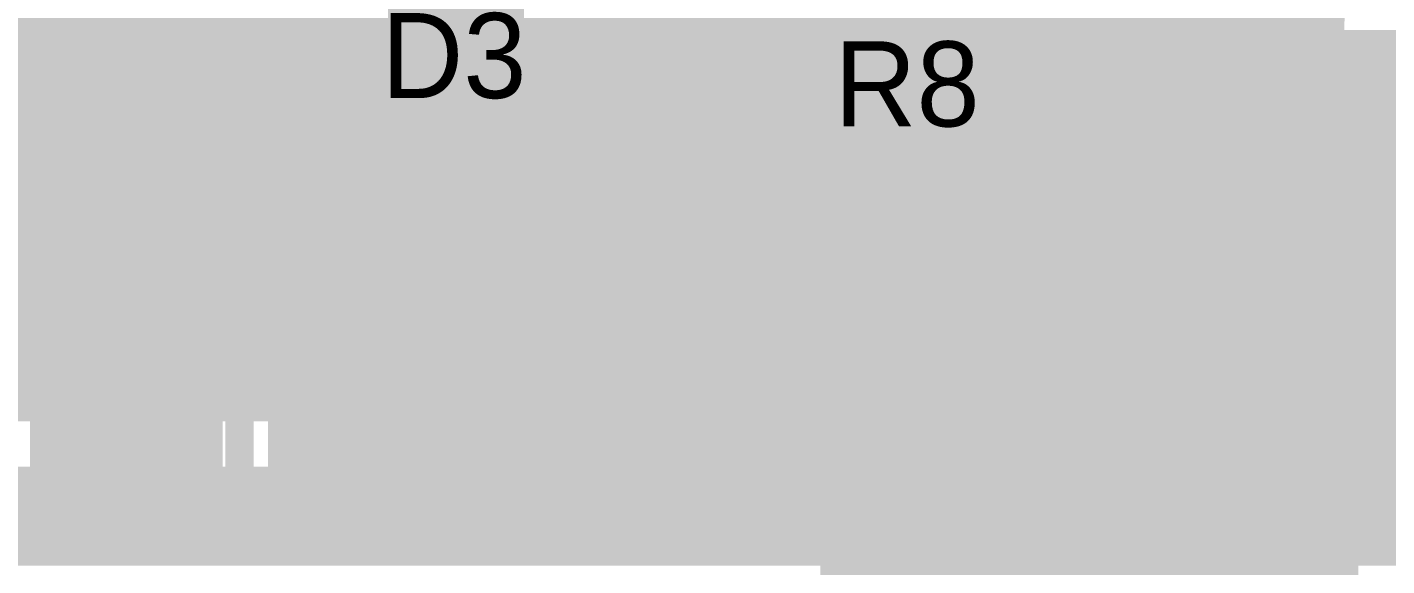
# Model space of a CAD drawing. Header units: millimetres. Extents: x 1.9 to 5.81, y 3 to 5.61.
# Drawn here: x 2.425 to 2.905, y 3.325 to 3.515 of the extents above; entities that cross this region are included whole.
import ezdxf

# ---------------------------------------------------------------- set-up
doc = ezdxf.new("R2010")
doc.units = ezdxf.units.MM
doc.header["$MEASUREMENT"] = 0
for name, color, linetype in [('BottomLayer', 5, 'Continuous'), ('BottomSolder', 6, 'Continuous'), ('MultiLayer', 9, 'Continuous'), ('TopLayer', 1, 'Continuous'), ('TopOverlay', 2, 'Continuous'), ('TopPaste', 8, 'Continuous'), ('TopSolder', 216, 'Continuous')]:
    doc.layers.add(name, color=color, linetype=linetype)

msp = doc.modelspace()

# ---------------------------------------------------------------- linework, layer by layer
at = {"layer": 'BottomLayer'}
for points, const_width in [([(2.59, 3.381), (2.59, 4.505)], 0.01), ([(2.6, 3.381), (2.6, 4.505)], 0.01), ([(2.61, 3.381), (2.61, 4.505)], 0.01), ([(2.58, 3.381), (2.58, 4.24938)], 0.01), ([(2.57, 3.381), (2.57, 4.23646)], 0.01), ([(2.56, 3.381), (2.56, 4.22969)], 0.01), ([(2.53, 3.381), (2.53, 4.22613)], 0.01), ([(2.54, 3.381), (2.54, 4.225)], 0.01), ([(2.55, 3.381), (2.55, 4.22613)], 0.01), ([(2.42, 3.381), (2.42, 4.14709)], 0.01), ([(2.52, 3.381), (2.52, 4.14709)], 0.01), ([(2.43, 3.381), (2.43, 4.13225)], 0.01), ([(2.51, 3.381), (2.51, 4.13225)], 0.01), ([(2.44, 3.381), (2.44, 4.1239)], 0.01), ([(2.5, 3.381), (2.5, 4.1239)], 0.01), ([(2.45, 3.381), (2.45, 4.11877)], 0.01), ([(2.49, 3.381), (2.49, 4.11877)], 0.01), ([(2.46, 3.381), (2.46, 4.11592)], 0.01), ([(2.47, 3.381), (2.47, 4.115)], 0.01), ([(2.48, 3.381), (2.48, 4.11592)], 0.01), ([(2.62, 3.381), (2.62, 4.045)], 0.01), ([(2.63, 3.381), (2.63, 4.045)], 0.01), ([(2.64, 3.381), (2.64, 3.93438)], 0.01), ([(2.65, 3.381), (2.65, 3.92146)], 0.01), ([(2.66, 3.381), (2.66, 3.91469)], 0.01), ([(2.67, 3.381), (2.67, 3.91113)], 0.01), ([(2.68, 3.381), (2.68, 3.565)], 0.01), ([(2.69, 3.381), (2.69, 3.565)], 0.01), ([(2.7, 3.381), (2.7, 3.565)], 0.01), ([(2.71, 3.381), (2.71, 3.565)], 0.01), ([(2.72, 3.381), (2.72, 3.565)], 0.01), ([(2.73, 3.381), (2.73, 3.565)], 0.01), ([(2.74, 3.381), (2.74, 3.565)], 0.01), ([(2.75, 3.381), (2.75, 3.565)], 0.01), ([(2.76, 3.381), (2.76, 3.565)], 0.01), ([(2.77, 3.381), (2.77, 3.565)], 0.01), ([(2.78, 3.381), (2.78, 3.565)], 0.01), ([(2.79, 3.381), (2.79, 3.565)], 0.01), ([(2.8, 3.381), (2.8, 3.565)], 0.01), ([(2.81, 3.381), (2.81, 3.565)], 0.01), ([(2.82, 3.381), (2.82, 3.565)], 0.01), ([(2.83, 3.381), (2.83, 3.565)], 0.01), ([(2.84, 3.381), (2.84, 3.565)], 0.01), ([(2.85, 3.381), (2.85, 3.565)], 0.01), ([(2.86, 3.381), (2.86, 3.565)], 0.01), ([(2.87, 3.381), (2.87, 3.565)], 0.01), ([(2.88, 3.381), (2.88, 3.565)], 0.01), ([(2.211, 3.51), (2.88528, 3.51)], 0.01), ([(2.211, 3.5), (2.88757, 3.5)], 0.01), ([(2.89, 3.381), (2.89, 3.49438)], 0.01), ([(2.211, 3.49), (2.89258, 3.49)], 0.01), ([(2.211, 3.48), (2.90172, 3.48)], 0.01), ([(2.9, 3.381), (2.9, 3.48146)], 0.01), ([(2.91, 3.381), (2.91, 3.47469)], 0.01), ([(2.211, 3.47), (2.93, 3.47)], 0.01), ([(2.211, 3.46), (3.68, 3.46)], 0.01), ([(2.21384, 3.45), (3.68, 3.45)], 0.01), ([(2.22384, 3.44), (3.68, 3.44)], 0.01), ([(2.23384, 3.43), (3.68, 3.43)], 0.01), ([(2.24384, 3.42), (3.68, 3.42)], 0.01), ([(2.25384, 3.41), (3.97113, 3.41)], 0.01), ([(2.26384, 3.4), (3.97, 3.4)], 0.01), ([(2.27384, 3.39), (3.97113, 3.39)], 0.01), ([(2.28284, 3.381), (3.96216, 3.381)], 0.01), ([(2.27, 3.35), (3.975, 3.35)], 0.012)]:
    msp.add_lwpolyline(points, dxfattribs=dict(at, const_width=const_width))
at = {"layer": 'BottomLayer', "const_width": 0.01}
msp.add_lwpolyline([(2.96262, 3.484, -2.503839), (2.96262, 3.546)], format="xyb", dxfattribs=at)
at = {"layer": 'BottomLayer'}
for points, const_width in [([(2.88278, 3.51, 1), (2.88778, 3.51, 1)], 0.005), ([(2.88507, 3.5, 1), (2.89007, 3.5, 1)], 0.005), ([(2.8875, 3.49438, 1), (2.8925, 3.49438, 1)], 0.005), ([(2.89008, 3.49, 1), (2.89508, 3.49, 1)], 0.005), ([(2.8975, 3.48146, 1), (2.9025, 3.48146, 1)], 0.005), ([(2.89922, 3.48, 1), (2.90422, 3.48, 1)], 0.005), ([(2.9075, 3.47469, 1), (2.9125, 3.47469, 1)], 0.005), ([(2.61, 3.4, 1), (2.63, 3.4, 1)], 0.02), ([(2.4175, 3.381, 1), (2.4225, 3.381, 1)], 0.005), ([(2.4275, 3.381, 1), (2.4325, 3.381, 1)], 0.005), ([(2.4375, 3.381, 1), (2.4425, 3.381, 1)], 0.005), ([(2.4475, 3.381, 1), (2.4525, 3.381, 1)], 0.005), ([(2.4575, 3.381, 1), (2.4625, 3.381, 1)], 0.005), ([(2.4675, 3.381, 1), (2.4725, 3.381, 1)], 0.005), ([(2.4775, 3.381, 1), (2.4825, 3.381, 1)], 0.005), ([(2.4875, 3.381, 1), (2.4925, 3.381, 1)], 0.005), ([(2.4975, 3.381, 1), (2.5025, 3.381, 1)], 0.005), ([(2.5075, 3.381, 1), (2.5125, 3.381, 1)], 0.005), ([(2.5175, 3.381, 1), (2.5225, 3.381, 1)], 0.005), ([(2.5275, 3.381, 1), (2.5325, 3.381, 1)], 0.005), ([(2.5375, 3.381, 1), (2.5425, 3.381, 1)], 0.005), ([(2.5475, 3.381, 1), (2.5525, 3.381, 1)], 0.005), ([(2.5575, 3.381, 1), (2.5625, 3.381, 1)], 0.005), ([(2.5675, 3.381, 1), (2.5725, 3.381, 1)], 0.005), ([(2.5775, 3.381, 1), (2.5825, 3.381, 1)], 0.005), ([(2.5875, 3.381, 1), (2.5925, 3.381, 1)], 0.005), ([(2.5975, 3.381, 1), (2.6025, 3.381, 1)], 0.005), ([(2.6075, 3.381, 1), (2.6125, 3.381, 1)], 0.005), ([(2.6175, 3.381, 1), (2.6225, 3.381, 1)], 0.005), ([(2.6275, 3.381, 1), (2.6325, 3.381, 1)], 0.005), ([(2.6375, 3.381, 1), (2.6425, 3.381, 1)], 0.005), ([(2.6475, 3.381, 1), (2.6525, 3.381, 1)], 0.005), ([(2.6575, 3.381, 1), (2.6625, 3.381, 1)], 0.005), ([(2.6675, 3.381, 1), (2.6725, 3.381, 1)], 0.005), ([(2.6775, 3.381, 1), (2.6825, 3.381, 1)], 0.005), ([(2.6875, 3.381, 1), (2.6925, 3.381, 1)], 0.005), ([(2.6975, 3.381, 1), (2.7025, 3.381, 1)], 0.005), ([(2.7075, 3.381, 1), (2.7125, 3.381, 1)], 0.005), ([(2.7175, 3.381, 1), (2.7225, 3.381, 1)], 0.005), ([(2.7275, 3.381, 1), (2.7325, 3.381, 1)], 0.005), ([(2.7375, 3.381, 1), (2.7425, 3.381, 1)], 0.005), ([(2.7475, 3.381, 1), (2.7525, 3.381, 1)], 0.005), ([(2.7575, 3.381, 1), (2.7625, 3.381, 1)], 0.005), ([(2.7675, 3.381, 1), (2.7725, 3.381, 1)], 0.005), ([(2.7775, 3.381, 1), (2.7825, 3.381, 1)], 0.005), ([(2.7875, 3.381, 1), (2.7925, 3.381, 1)], 0.005), ([(2.7975, 3.381, 1), (2.8025, 3.381, 1)], 0.005), ([(2.8075, 3.381, 1), (2.8125, 3.381, 1)], 0.005), ([(2.8175, 3.381, 1), (2.8225, 3.381, 1)], 0.005), ([(2.8275, 3.381, 1), (2.8325, 3.381, 1)], 0.005), ([(2.8375, 3.381, 1), (2.8425, 3.381, 1)], 0.005), ([(2.8475, 3.381, 1), (2.8525, 3.381, 1)], 0.005), ([(2.8575, 3.381, 1), (2.8625, 3.381, 1)], 0.005), ([(2.8675, 3.381, 1), (2.8725, 3.381, 1)], 0.005), ([(2.8775, 3.381, 1), (2.8825, 3.381, 1)], 0.005), ([(2.8875, 3.381, 1), (2.8925, 3.381, 1)], 0.005), ([(2.8975, 3.381, 1), (2.9025, 3.381, 1)], 0.005), ([(2.9075, 3.381, 1), (2.9125, 3.381, 1)], 0.005)]:
    msp.add_lwpolyline(points, format="xyb", close=True, dxfattribs=dict(at, const_width=const_width))
at = {"layer": 'BottomSolder', "const_width": 0.024}
msp.add_lwpolyline([(2.608, 3.4, 1), (2.632, 3.4, 1)], format="xyb", close=True, dxfattribs=at)
msp.add_lwpolyline([(2.608, 3.4, 1), (2.632, 3.4, 1)], format="xyb", close=True, dxfattribs=at)
at = {"layer": 'MultiLayer', "const_width": 0.02}
msp.add_lwpolyline([(2.61, 3.4, 1), (2.63, 3.4, 1)], format="xyb", close=True, dxfattribs=at)
at = {"layer": 'TopLayer'}
for points, const_width in [([(2.56194, 3.6319), (2.72284, 3.471)], 0.01), ([(2.68, 3.51384), (2.68, 3.619)], 0.01), ([(2.69, 3.50384), (2.69, 3.619)], 0.01), ([(2.7, 3.49384), (2.7, 3.619)], 0.01), ([(2.71, 3.48384), (2.71, 3.619)], 0.01), ([(2.72, 3.47384), (2.72, 3.619)], 0.01), ([(2.54, 3.61), (2.71, 3.44)], 0.012), ([(2.53, 3.58), (2.7, 3.41)], 0.012), ([(2.83, 3.49), (2.83, 3.57)], 0.02), ([(2.505, 3.545), (2.55, 3.5)], 0.03), ([(2.73, 3.471), (2.73, 3.545)], 0.01), ([(2.74, 3.471), (2.74, 3.545)], 0.01), ([(2.75, 3.471), (2.75, 3.545)], 0.01), ([(2.76, 3.471), (2.76, 3.545)], 0.01), ([(2.77, 3.471), (2.77, 3.545)], 0.01), ([(2.78, 3.471), (2.78, 3.545)], 0.01), ([(2.41194, 3.4981), (2.455, 3.54116)], 0.01), ([(2.455, 3.495), (2.455, 3.54116)], 0.01), ([(2.45, 3.495), (2.45, 3.53616)], 0.01), ([(2.785, 3.471), (2.785, 3.535)], 0.01), ([(2.44, 3.495), (2.44, 3.52616)], 0.01), ([(2.545, 3.52116), (2.67806, 3.3881)], 0.01), ([(2.545, 3.475), (2.545, 3.52116)], 0.01), ([(2.43, 3.495), (2.43, 3.51616)], 0.01), ([(2.55, 3.335), (2.55, 3.51616)], 0.01), ([(2.42384, 3.51), (2.455, 3.51)], 0.01), ([(2.485, 3.435), (2.55, 3.5)], 0.03), ([(2.545, 3.51), (2.55616, 3.51)], 0.01), ([(2.68384, 3.51), (2.785, 3.51)], 0.01), ([(2.42, 3.495), (2.42, 3.50616)], 0.01), ([(2.56, 3.335), (2.56, 3.50616)], 0.01), ([(2.39, 3.39), (2.49, 3.49)], 0.03), ([(2.41384, 3.5), (2.455, 3.5)], 0.01), ([(2.545, 3.5), (2.56616, 3.5)], 0.01), ([(2.69384, 3.5), (2.785, 3.5)], 0.01), ([(2.415, 3.495), (2.455, 3.495)], 0.01), ([(2.46, 3.41), (2.46, 3.49)], 0.02), ([(2.57, 3.335), (2.57, 3.49616)], 0.01), ([(2.89, 3.49), (2.97, 3.49)], 0.02), ([(2.545, 3.49), (2.57616, 3.49)], 0.01), ([(2.70384, 3.49), (2.785, 3.49)], 0.01), ([(2.58, 3.335), (2.58, 3.48616)], 0.01), ([(2.545, 3.48), (2.58616, 3.48)], 0.01), ([(2.71384, 3.48), (2.785, 3.48)], 0.01), ([(2.59, 3.335), (2.59, 3.47616)], 0.01), ([(2.515, 3.475), (2.545, 3.475)], 0.01), ([(2.515, 3.335), (2.515, 3.475)], 0.01), ([(2.52, 3.335), (2.52, 3.475)], 0.01), ([(2.53, 3.335), (2.53, 3.475)], 0.01), ([(2.54, 3.335), (2.54, 3.475)], 0.01), ([(2.72284, 3.471), (2.785, 3.471)], 0.01), ([(2.325, 3.455), (2.455, 3.455)], 0.04), ([(2.515, 3.47), (2.59616, 3.47)], 0.01), ([(2.6, 3.335), (2.6, 3.46616)], 0.01), ([(2.515, 3.46), (2.60616, 3.46)], 0.01), ([(2.61, 3.335), (2.61, 3.45616)], 0.01), ([(2.515, 3.45), (2.61616, 3.45)], 0.01), ([(2.62, 3.335), (2.62, 3.44616)], 0.01), ([(2.515, 3.44), (2.62616, 3.44)], 0.01), ([(2.71, 3.44), (3.06, 3.44)], 0.012), ([(2.63, 3.335), (2.63, 3.43616)], 0.01), ([(2.515, 3.43), (2.63616, 3.43)], 0.01), ([(2.64, 3.335), (2.64, 3.42616)], 0.01), ([(2.515, 3.42), (2.64616, 3.42)], 0.01), ([(2.46, 3.41), (2.51, 3.41)], 0.02), ([(2.65, 3.335), (2.65, 3.41616)], 0.01), ([(2.515, 3.41), (2.65616, 3.41)], 0.01), ([(2.7, 3.41), (3.07, 3.41)], 0.012), ([(2.66, 3.335), (2.66, 3.40616)], 0.01), ([(2.515, 3.4), (2.66616, 3.4)], 0.01), ([(2.67, 3.335), (2.67, 3.39616)], 0.01), ([(2.515, 3.39), (2.67616, 3.39)], 0.01), ([(2.68, 3.335), (2.68, 3.38631)], 0.01), ([(2.515, 3.38), (2.69219, 3.38)], 0.01), ([(2.69, 3.335), (2.69, 3.38066)], 0.01), ([(2.7, 3.379), (3.07, 3.379)], 0.01), ([(2.7, 3.335), (2.7, 3.379)], 0.01), ([(2.71, 3.335), (2.71, 3.379)], 0.01), ([(2.72, 3.28243), (2.72, 3.379)], 0.01), ([(2.73, 3.27243), (2.73, 3.379)], 0.01), ([(2.74, 3.26243), (2.74, 3.379)], 0.01), ([(2.75, 3.255), (2.75, 3.379)], 0.01), ([(2.76, 3.255), (2.76, 3.379)], 0.01), ([(2.77, 3.255), (2.77, 3.379)], 0.01), ([(2.78, 3.255), (2.78, 3.379)], 0.01), ([(2.79, 3.255), (2.79, 3.379)], 0.01), ([(2.8, 3.255), (2.8, 3.379)], 0.01), ([(2.81, 3.255), (2.81, 3.379)], 0.01), ([(2.82, 3.255), (2.82, 3.379)], 0.01), ([(2.83, 3.255), (2.83, 3.379)], 0.01), ([(2.84, 3.255), (2.84, 3.379)], 0.01), ([(2.85, 3.255), (2.85, 3.379)], 0.01), ([(2.86, 3.255), (2.86, 3.379)], 0.01), ([(2.87, 3.255), (2.87, 3.379)], 0.01), ([(2.88, 3.255), (2.88, 3.379)], 0.01), ([(2.89, 3.335), (2.89, 3.379)], 0.01), ([(2.9, 3.335), (2.9, 3.379)], 0.01), ([(2.91, 3.335), (2.91, 3.379)], 0.01), ([(2.515, 3.37), (3.685, 3.37)], 0.01), ([(2.515, 3.36), (3.685, 3.36)], 0.01), ([(2.39, 3.345), (2.52, 3.345)], 0.03), ([(2.515, 3.35), (3.99257, 3.35)], 0.01), ([(2.515, 3.34), (3.98257, 3.34)], 0.01), ([(2.515, 3.335), (2.585, 3.335)], 0.01), ([(2.585, 3.335), (2.65, 3.335)], 0.01), ([(2.585, 3.335), (2.65, 3.335)], 0.01), ([(2.65, 3.335), (2.715, 3.335)], 0.01), ([(2.715, 3.28743), (2.715, 3.335)], 0.01), ([(2.885, 3.335), (2.95, 3.335)], 0.01), ([(2.885, 3.255), (2.885, 3.335)], 0.01), ([(2.715, 3.33), (2.885, 3.33)], 0.01)]:
    msp.add_lwpolyline(points, dxfattribs=dict(at, const_width=const_width))
for points, const_width in [([(2.4275, 3.51616, 1), (2.4325, 3.51616, 1)], 0.005), ([(2.5475, 3.51616, 1), (2.5525, 3.51616, 1)], 0.005), ([(2.6775, 3.51384, 1), (2.6825, 3.51384, 1)], 0.005), ([(2.42134, 3.51, 1), (2.42634, 3.51, 1)], 0.005), ([(2.4525, 3.51, 1), (2.4575, 3.51, 1)], 0.005), ([(2.5425, 3.5, 1), (2.5575, 3.5, 1)], 0.015), ([(2.5425, 3.5, 1), (2.5575, 3.5, 1)], 0.015), ([(2.5425, 3.51, 1), (2.5475, 3.51, 1)], 0.005), ([(2.55366, 3.51, 1), (2.55866, 3.51, 1)], 0.005), ([(2.68134, 3.51, 1), (2.68634, 3.51, 1)], 0.005), ([(2.7825, 3.51, 1), (2.7875, 3.51, 1)], 0.005), ([(2.4175, 3.50616, 1), (2.4225, 3.50616, 1)], 0.005), ([(2.5575, 3.50616, 1), (2.5625, 3.50616, 1)], 0.005), ([(2.6875, 3.50384, 1), (2.6925, 3.50384, 1)], 0.005), ([(2.4525, 3.5, 1), (2.4575, 3.5, 1)], 0.005), ([(2.4825, 3.49, 1), (2.4975, 3.49, 1)], 0.015), ([(2.5425, 3.5, 1), (2.5475, 3.5, 1)], 0.005), ([(2.56366, 3.5, 1), (2.56866, 3.5, 1)], 0.005), ([(2.69134, 3.5, 1), (2.69634, 3.5, 1)], 0.005), ([(2.7825, 3.5, 1), (2.7875, 3.5, 1)], 0.005), ([(2.4175, 3.495, 1), (2.4225, 3.495, 1)], 0.005), ([(2.4275, 3.495, 1), (2.4325, 3.495, 1)], 0.005), ([(2.4375, 3.495, 1), (2.4425, 3.495, 1)], 0.005), ([(2.4475, 3.495, 1), (2.4525, 3.495, 1)], 0.005), ([(2.4525, 3.495, 1), (2.4575, 3.495, 1)], 0.005), ([(2.455, 3.49, 1), (2.465, 3.49, 1)], 0.01), ([(2.4525, 3.495, 1), (2.4575, 3.495, 1)], 0.005), ([(2.5675, 3.49616, 1), (2.5725, 3.49616, 1)], 0.005), ([(2.825, 3.49, 1), (2.835, 3.49, 1)], 0.01), ([(2.885, 3.49, 1), (2.895, 3.49, 1)], 0.01), ([(2.5425, 3.49, 1), (2.5475, 3.49, 1)], 0.005), ([(2.57366, 3.49, 1), (2.57866, 3.49, 1)], 0.005), ([(2.6975, 3.49384, 1), (2.7025, 3.49384, 1)], 0.005), ([(2.70134, 3.49, 1), (2.70634, 3.49, 1)], 0.005), ([(2.7825, 3.49, 1), (2.7875, 3.49, 1)], 0.005), ([(2.5775, 3.48616, 1), (2.5825, 3.48616, 1)], 0.005), ([(2.5425, 3.48, 1), (2.5475, 3.48, 1)], 0.005), ([(2.58366, 3.48, 1), (2.58866, 3.48, 1)], 0.005), ([(2.7075, 3.48384, 1), (2.7125, 3.48384, 1)], 0.005), ([(2.71134, 3.48, 1), (2.71634, 3.48, 1)], 0.005), ([(2.7825, 3.48, 1), (2.7875, 3.48, 1)], 0.005), ([(2.5875, 3.47616, 1), (2.5925, 3.47616, 1)], 0.005), ([(2.5125, 3.475, 1), (2.5175, 3.475, 1)], 0.005), ([(2.5125, 3.475, 1), (2.5175, 3.475, 1)], 0.005), ([(2.5175, 3.475, 1), (2.5225, 3.475, 1)], 0.005), ([(2.5275, 3.475, 1), (2.5325, 3.475, 1)], 0.005), ([(2.5375, 3.475, 1), (2.5425, 3.475, 1)], 0.005), ([(2.5425, 3.475, 1), (2.5475, 3.475, 1)], 0.005), ([(2.5425, 3.475, 1), (2.5475, 3.475, 1)], 0.005), ([(2.7175, 3.47384, 1), (2.7225, 3.47384, 1)], 0.005), ([(2.72034, 3.471, 1), (2.72534, 3.471, 1)], 0.005), ([(2.72034, 3.471, 1), (2.72534, 3.471, 1)], 0.005), ([(2.7275, 3.471, 1), (2.7325, 3.471, 1)], 0.005), ([(2.7375, 3.471, 1), (2.7425, 3.471, 1)], 0.005), ([(2.7475, 3.471, 1), (2.7525, 3.471, 1)], 0.005), ([(2.7575, 3.471, 1), (2.7625, 3.471, 1)], 0.005), ([(2.7675, 3.471, 1), (2.7725, 3.471, 1)], 0.005), ([(2.7775, 3.471, 1), (2.7825, 3.471, 1)], 0.005), ([(2.7825, 3.471, 1), (2.7875, 3.471, 1)], 0.005), ([(2.7825, 3.471, 1), (2.7875, 3.471, 1)], 0.005), ([(2.445, 3.455, 1), (2.465, 3.455, 1)], 0.02), ([(2.5125, 3.47, 1), (2.5175, 3.47, 1)], 0.005), ([(2.59366, 3.47, 1), (2.59866, 3.47, 1)], 0.005), ([(2.5975, 3.46616, 1), (2.6025, 3.46616, 1)], 0.005), ([(2.5125, 3.46, 1), (2.5175, 3.46, 1)], 0.005), ([(2.60366, 3.46, 1), (2.60866, 3.46, 1)], 0.005), ([(2.6075, 3.45616, 1), (2.6125, 3.45616, 1)], 0.005), ([(2.5125, 3.45, 1), (2.5175, 3.45, 1)], 0.005), ([(2.61366, 3.45, 1), (2.61866, 3.45, 1)], 0.005), ([(2.4775, 3.435, 1), (2.4925, 3.435, 1)], 0.015), ([(2.6175, 3.44616, 1), (2.6225, 3.44616, 1)], 0.005), ([(2.5125, 3.44, 1), (2.5175, 3.44, 1)], 0.005), ([(2.62366, 3.44, 1), (2.62866, 3.44, 1)], 0.005), ([(2.707, 3.44, 1), (2.713, 3.44, 1)], 0.006), ([(2.707, 3.44, 1), (2.713, 3.44, 1)], 0.006), ([(2.6275, 3.43616, 1), (2.6325, 3.43616, 1)], 0.005), ([(2.5125, 3.43, 1), (2.5175, 3.43, 1)], 0.005), ([(2.63366, 3.43, 1), (2.63866, 3.43, 1)], 0.005), ([(2.6375, 3.42616, 1), (2.6425, 3.42616, 1)], 0.005), ([(2.5125, 3.42, 1), (2.5175, 3.42, 1)], 0.005), ([(2.64366, 3.42, 1), (2.64866, 3.42, 1)], 0.005), ([(2.455, 3.41, 1), (2.465, 3.41, 1)], 0.01), ([(2.455, 3.41, 1), (2.465, 3.41, 1)], 0.01), ([(2.505, 3.41, 1), (2.515, 3.41, 1)], 0.01), ([(2.61, 3.4, 1), (2.63, 3.4, 1)], 0.02), ([(2.6475, 3.41616, 1), (2.6525, 3.41616, 1)], 0.005), ([(2.5125, 3.41, 1), (2.5175, 3.41, 1)], 0.005), ([(2.65366, 3.41, 1), (2.65866, 3.41, 1)], 0.005), ([(2.697, 3.41, 1), (2.703, 3.41, 1)], 0.006), ([(2.697, 3.41, 1), (2.703, 3.41, 1)], 0.006), ([(2.6575, 3.40616, 1), (2.6625, 3.40616, 1)], 0.005), ([(2.5125, 3.4, 1), (2.5175, 3.4, 1)], 0.005), ([(2.66366, 3.4, 1), (2.66866, 3.4, 1)], 0.005), ([(2.6675, 3.39616, 1), (2.6725, 3.39616, 1)], 0.005), ([(2.5125, 3.39, 1), (2.5175, 3.39, 1)], 0.005), ([(2.67366, 3.39, 1), (2.67866, 3.39, 1)], 0.005), ([(2.67556, 3.3881, 1), (2.68056, 3.3881, 1)], 0.005), ([(2.67556, 3.3881, 1), (2.68056, 3.3881, 1)], 0.005), ([(2.67558, 3.38808, 1), (2.68058, 3.38808, 1)], 0.005), ([(2.6775, 3.38631, 1), (2.6825, 3.38631, 1)], 0.005), ([(2.5125, 3.38, 1), (2.5175, 3.38, 1)], 0.005), ([(2.6875, 3.38066, 1), (2.6925, 3.38066, 1)], 0.005), ([(2.68969, 3.38, 1), (2.69469, 3.38, 1)], 0.005), ([(2.6975, 3.379, 1), (2.7025, 3.379, 1)], 0.005), ([(2.6975, 3.379, 1), (2.7025, 3.379, 1)], 0.005), ([(2.6975, 3.379, 1), (2.7025, 3.379, 1)], 0.005), ([(2.6975, 3.379, 1), (2.7025, 3.379, 1)], 0.005), ([(2.7075, 3.379, 1), (2.7125, 3.379, 1)], 0.005), ([(2.7175, 3.379, 1), (2.7225, 3.379, 1)], 0.005), ([(2.7275, 3.379, 1), (2.7325, 3.379, 1)], 0.005), ([(2.7375, 3.379, 1), (2.7425, 3.379, 1)], 0.005), ([(2.7475, 3.379, 1), (2.7525, 3.379, 1)], 0.005), ([(2.7575, 3.379, 1), (2.7625, 3.379, 1)], 0.005), ([(2.7675, 3.379, 1), (2.7725, 3.379, 1)], 0.005), ([(2.7775, 3.379, 1), (2.7825, 3.379, 1)], 0.005), ([(2.7875, 3.379, 1), (2.7925, 3.379, 1)], 0.005), ([(2.7975, 3.379, 1), (2.8025, 3.379, 1)], 0.005), ([(2.8075, 3.379, 1), (2.8125, 3.379, 1)], 0.005), ([(2.8175, 3.379, 1), (2.8225, 3.379, 1)], 0.005), ([(2.8275, 3.379, 1), (2.8325, 3.379, 1)], 0.005), ([(2.8375, 3.379, 1), (2.8425, 3.379, 1)], 0.005), ([(2.8475, 3.379, 1), (2.8525, 3.379, 1)], 0.005), ([(2.8575, 3.379, 1), (2.8625, 3.379, 1)], 0.005), ([(2.8675, 3.379, 1), (2.8725, 3.379, 1)], 0.005), ([(2.8775, 3.379, 1), (2.8825, 3.379, 1)], 0.005), ([(2.8875, 3.379, 1), (2.8925, 3.379, 1)], 0.005), ([(2.8975, 3.379, 1), (2.9025, 3.379, 1)], 0.005), ([(2.9075, 3.379, 1), (2.9125, 3.379, 1)], 0.005), ([(2.5125, 3.37, 1), (2.5175, 3.37, 1)], 0.005), ([(2.5125, 3.36, 1), (2.5175, 3.36, 1)], 0.005), ([(2.5125, 3.345, 1), (2.5275, 3.345, 1)], 0.015), ([(2.5125, 3.35, 1), (2.5175, 3.35, 1)], 0.005), ([(2.5125, 3.34, 1), (2.5175, 3.34, 1)], 0.005), ([(2.5125, 3.335, 1), (2.5175, 3.335, 1)], 0.005), ([(2.5125, 3.335, 1), (2.5175, 3.335, 1)], 0.005), ([(2.5175, 3.335, 1), (2.5225, 3.335, 1)], 0.005), ([(2.5275, 3.335, 1), (2.5325, 3.335, 1)], 0.005), ([(2.5375, 3.335, 1), (2.5425, 3.335, 1)], 0.005), ([(2.5475, 3.335, 1), (2.5525, 3.335, 1)], 0.005), ([(2.5575, 3.335, 1), (2.5625, 3.335, 1)], 0.005), ([(2.5675, 3.335, 1), (2.5725, 3.335, 1)], 0.005), ([(2.5775, 3.335, 1), (2.5825, 3.335, 1)], 0.005), ([(2.5825, 3.335, 1), (2.5875, 3.335, 1)], 0.005), ([(2.5825, 3.335, 1), (2.5875, 3.335, 1)], 0.005), ([(2.5825, 3.335, 1), (2.5875, 3.335, 1)], 0.005), ([(2.5875, 3.335, 1), (2.5925, 3.335, 1)], 0.005), ([(2.5975, 3.335, 1), (2.6025, 3.335, 1)], 0.005), ([(2.6075, 3.335, 1), (2.6125, 3.335, 1)], 0.005), ([(2.6175, 3.335, 1), (2.6225, 3.335, 1)], 0.005), ([(2.6275, 3.335, 1), (2.6325, 3.335, 1)], 0.005), ([(2.6375, 3.335, 1), (2.6425, 3.335, 1)], 0.005), ([(2.6475, 3.335, 1), (2.6525, 3.335, 1)], 0.005), ([(2.6475, 3.335, 1), (2.6525, 3.335, 1)], 0.005), ([(2.6475, 3.335, 1), (2.6525, 3.335, 1)], 0.005), ([(2.6475, 3.335, 1), (2.6525, 3.335, 1)], 0.005), ([(2.6575, 3.335, 1), (2.6625, 3.335, 1)], 0.005), ([(2.6675, 3.335, 1), (2.6725, 3.335, 1)], 0.005), ([(2.6775, 3.335, 1), (2.6825, 3.335, 1)], 0.005), ([(2.6875, 3.335, 1), (2.6925, 3.335, 1)], 0.005), ([(2.6975, 3.335, 1), (2.7025, 3.335, 1)], 0.005), ([(2.7075, 3.335, 1), (2.7125, 3.335, 1)], 0.005), ([(2.7125, 3.335, 1), (2.7175, 3.335, 1)], 0.005), ([(2.7125, 3.335, 1), (2.7175, 3.335, 1)], 0.005), ([(2.8825, 3.335, 1), (2.8875, 3.335, 1)], 0.005), ([(2.8825, 3.335, 1), (2.8875, 3.335, 1)], 0.005), ([(2.8875, 3.335, 1), (2.8925, 3.335, 1)], 0.005), ([(2.8975, 3.335, 1), (2.9025, 3.335, 1)], 0.005), ([(2.9075, 3.335, 1), (2.9125, 3.335, 1)], 0.005), ([(2.7125, 3.33, 1), (2.7175, 3.33, 1)], 0.005), ([(2.8825, 3.33, 1), (2.8875, 3.33, 1)], 0.005)]:
    msp.add_lwpolyline(points, format="xyb", close=True, dxfattribs=dict(at, const_width=const_width))
at = {"layer": 'TopLayer', "const_width": 0.01}
for points in [[(2.7, 3.379, -0.199163), (2.67806, 3.3881)], [(2.7, 3.379, -0.198912), (2.67808, 3.38808)]]:
    msp.add_lwpolyline(points, format="xyb", dxfattribs=at)
at = {"layer": 'TopLayer'}
for points in [[(2.52, 3.56), (2.48, 3.56), (2.52, 3.5), (2.48, 3.5)], [(2.85, 3.51), (2.81, 3.51), (2.85, 3.47), (2.81, 3.47)], [(2.91, 3.51), (2.87, 3.51), (2.91, 3.47), (2.87, 3.47)], [(2.43, 3.35), (2.49, 3.35), (2.43, 3.47), (2.49, 3.47)]]:
    msp.add_solid(points, dxfattribs=at)
at = {"layer": 'TopOverlay'}
for points, const_width in [([(2.53, 3.485), (2.53, 3.575)], 0.012), ([(2.795, 3.455), (2.795, 3.525)], 0.012), ([(2.47, 3.485), (2.53, 3.485)], 0.012), ([(2.44, 3.48), (2.5, 3.48)], 0.01), ([(2.5, 3.34), (2.5, 3.48)], 0.01), ([(2.795, 3.455), (2.83, 3.455)], 0.012), ([(2.89, 3.455), (2.925, 3.455)], 0.012), ([(2.44, 3.34), (2.5, 3.34)], 0.01), ([(2.29, 3.33), (2.71, 3.33)], 0.01), ([(2.71, 3.07), (2.71, 3.33)], 0.01), ([(2.89, 3.07), (2.89, 3.33)], 0.01), ([(2.89, 3.33), (3.31, 3.33)], 0.01)]:
    msp.add_lwpolyline(points, dxfattribs=dict(at, const_width=const_width))
for points, const_width in [([(2.467, 3.485, 1), (2.473, 3.485, 1)], 0.006), ([(2.527, 3.485, 1), (2.533, 3.485, 1)], 0.006), ([(2.527, 3.485, 1), (2.533, 3.485, 1)], 0.006), ([(2.4375, 3.48, 1), (2.4425, 3.48, 1)], 0.005), ([(2.4975, 3.48, 1), (2.5025, 3.48, 1)], 0.005), ([(2.4975, 3.48, 1), (2.5025, 3.48, 1)], 0.005), ([(2.792, 3.455, 1), (2.798, 3.455, 1)], 0.006), ([(2.792, 3.455, 1), (2.798, 3.455, 1)], 0.006), ([(2.827, 3.455, 1), (2.833, 3.455, 1)], 0.006), ([(2.887, 3.455, 1), (2.893, 3.455, 1)], 0.006), ([(2.4375, 3.34, 1), (2.4425, 3.34, 1)], 0.005), ([(2.4975, 3.34, 1), (2.5025, 3.34, 1)], 0.005), ([(2.4975, 3.34, 1), (2.5025, 3.34, 1)], 0.005), ([(2.7075, 3.33, 1), (2.7125, 3.33, 1)], 0.005), ([(2.7075, 3.33, 1), (2.7125, 3.33, 1)], 0.005), ([(2.8875, 3.33, 1), (2.8925, 3.33, 1)], 0.005), ([(2.8875, 3.33, 1), (2.8925, 3.33, 1)], 0.005)]:
    msp.add_lwpolyline(points, format="xyb", close=True, dxfattribs=dict(at, const_width=const_width))
at = {"layer": 'TopPaste'}
for points in [[(2.52, 3.56), (2.48, 3.56), (2.52, 3.5), (2.48, 3.5)], [(2.52, 3.56), (2.48, 3.56), (2.52, 3.5), (2.48, 3.5)], [(2.85, 3.51), (2.81, 3.51), (2.85, 3.47), (2.81, 3.47)], [(2.85, 3.51), (2.81, 3.51), (2.85, 3.47), (2.81, 3.47)], [(2.91, 3.51), (2.87, 3.51), (2.91, 3.47), (2.87, 3.47)], [(2.91, 3.51), (2.87, 3.51), (2.91, 3.47), (2.87, 3.47)], [(2.43, 3.35), (2.49, 3.35), (2.43, 3.47), (2.49, 3.47)], [(2.43, 3.35), (2.49, 3.35), (2.43, 3.47), (2.49, 3.47)]]:
    msp.add_solid(points, dxfattribs=at)
at = {"layer": 'TopSolder', "const_width": 0.024}
msp.add_lwpolyline([(2.608, 3.4, 1), (2.632, 3.4, 1)], format="xyb", close=True, dxfattribs=at)
msp.add_lwpolyline([(2.608, 3.4, 1), (2.632, 3.4, 1)], format="xyb", close=True, dxfattribs=at)
at = {"layer": 'TopSolder'}
for points in [[(2.524, 3.564), (2.476, 3.564), (2.524, 3.496), (2.476, 3.496)], [(2.524, 3.564), (2.476, 3.564), (2.524, 3.496), (2.476, 3.496)], [(2.854, 3.514), (2.806, 3.514), (2.854, 3.466), (2.806, 3.466)], [(2.854, 3.514), (2.806, 3.514), (2.854, 3.466), (2.806, 3.466)], [(2.914, 3.514), (2.866, 3.514), (2.914, 3.466), (2.866, 3.466)], [(2.914, 3.514), (2.866, 3.514), (2.914, 3.466), (2.866, 3.466)], [(2.426, 3.346), (2.494, 3.346), (2.426, 3.474), (2.494, 3.474)], [(2.426, 3.346), (2.494, 3.346), (2.426, 3.474), (2.494, 3.474)]]:
    msp.add_solid(points, dxfattribs=at)

# ---------------------------------------------------------------- texts
at = {"layer": 'TopOverlay'}
for s, p in [('D3', (2.55, 3.49)), ('R8', (2.71, 3.48))]:
    msp.add_text(s, height=0.03, rotation=360, dxfattribs=at).set_placement(p)

doc.saveas('drawing.dxf')
